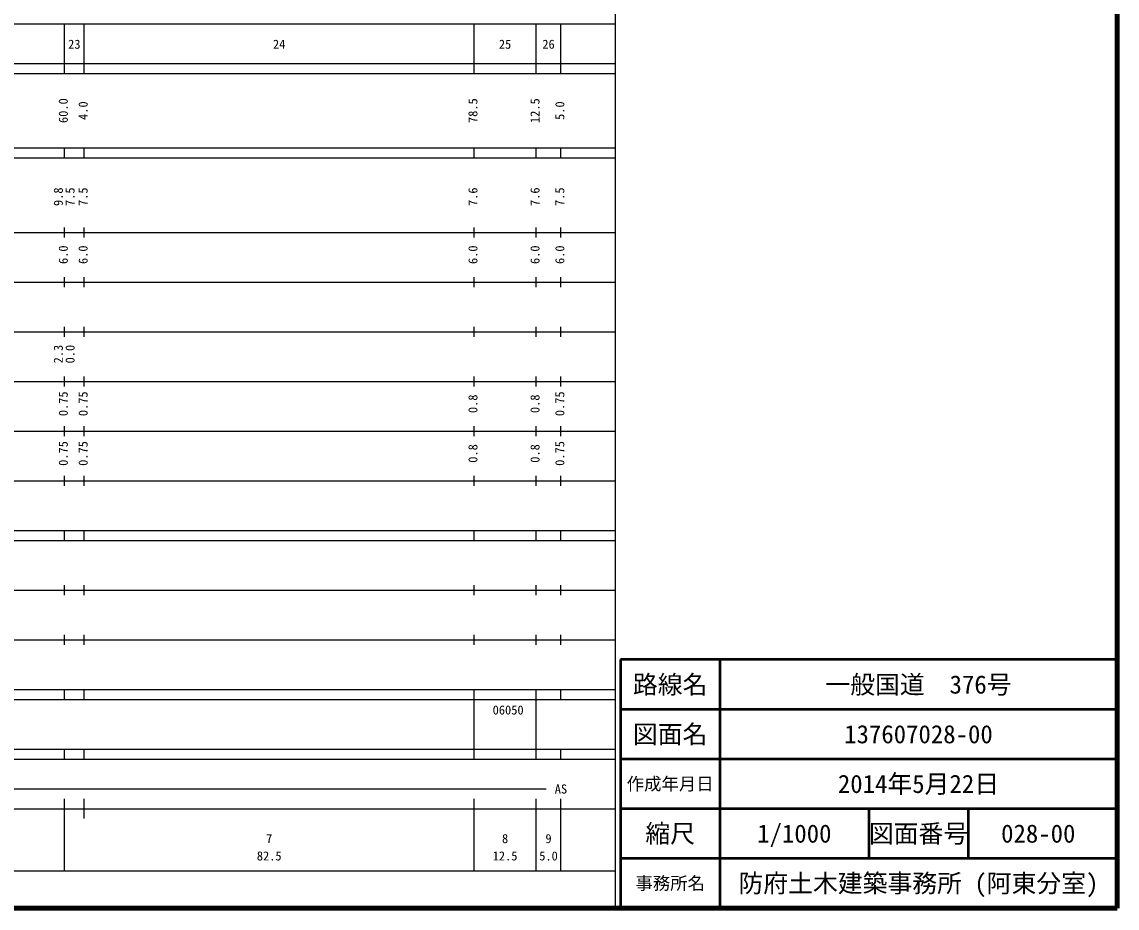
# Model space of a CAD drawing. Units: millimetres on the paper, enlarged 1000 times. Extents: x 40000 to 680000, y 20000 to 380000.
# Drawn here: x 459446 to 680000, y 20000 to 198357 of the extents above; entities that cross this region are included whole.
import ezdxf
from ezdxf.enums import TextEntityAlignment as Align

# ---------------------------------------------------------------- set-up
doc = ezdxf.new("R2010")
doc.units = ezdxf.units.MM
doc.header["$LTSCALE"] = 1000
for name, color, linetype, lineweight in [('M-TTL', 1, 'Continuous', 140), ('M-TTL-BAND', 7, 'Continuous', 25), ('M-TTL-FRAM', 2, 'Continuous', 50), ('M-TTL-LINE', 7, 'Continuous', 50)]:
    doc.layers.add(name, color=color, linetype=linetype, lineweight=lineweight)
doc.layers.add('M-TTL-TXT', color=7, linetype='Continuous')
doc.styles.add('ＭＳ ゴシック', font='')
doc.styles.get('ＭＳ ゴシック').set_extended_font_data('MS Gothic')

msp = doc.modelspace()

# ---------------------------------------------------------------- linework, layer by layer
at = {"layer": 'M-TTL', "color": 2}
for p, q in [((680000, 20000), (680000, 380000)), ((40000, 20000), (680000, 20000))]:
    msp.add_line(p, q, dxfattribs=at)
at = {"layer": 'M-TTL-BAND'}
for p, q in [((579000, 20000), (579000, 370000)), ((68000, 198000), (579000, 198000)), ((468000, 188000), (468000, 198000)), ((472000, 188000), (472000, 198000)), ((550500, 188000), (550500, 198000)), ((563000, 188000), (563000, 198000)), ((568000, 188000), (568000, 198000)), ((40000, 190000), (579000, 190000)), ((40000, 188000), (579000, 188000)), ((40000, 173000), (579000, 173000)), ((468000, 171000), (468000, 173000)), ((472000, 171000), (472000, 173000)), ((550500, 171000), (550500, 173000)), ((563000, 171000), (563000, 173000)), ((568000, 171000), (568000, 173000)), ((40000, 171000), (579000, 171000)), ((468000, 155000), (468000, 157000)), ((472000, 155000), (472000, 157000)), ((550500, 155000), (550500, 157000)), ((563000, 155000), (563000, 157000)), ((568000, 155000), (568000, 157000)), ((40000, 156000), (579000, 156000)), ((46000, 146000), (579000, 146000)), ((468000, 145000), (468000, 147000)), ((472000, 145000), (472000, 147000)), ((550500, 145000), (550500, 147000)), ((563000, 145000), (563000, 147000)), ((568000, 145000), (568000, 147000)), ((468000, 135000), (468000, 137000)), ((472000, 135000), (472000, 137000)), ((550500, 135000), (550500, 137000)), ((563000, 135000), (563000, 137000)), ((568000, 135000), (568000, 137000)), ((52000, 136000), (579000, 136000)), ((46000, 126000), (579000, 126000)), ((468000, 125000), (468000, 127000)), ((472000, 125000), (472000, 127000)), ((550500, 125000), (550500, 127000)), ((563000, 125000), (563000, 127000)), ((568000, 125000), (568000, 127000)), ((468000, 115000), (468000, 117000)), ((472000, 115000), (472000, 117000)), ((550500, 115000), (550500, 117000)), ((563000, 115000), (563000, 117000)), ((568000, 115000), (568000, 117000)), ((52000, 116000), (579000, 116000)), ((46000, 106000), (579000, 106000)), ((468000, 105000), (468000, 107000)), ((472000, 105000), (472000, 107000)), ((550500, 105000), (550500, 107000)), ((563000, 105000), (563000, 107000)), ((568000, 105000), (568000, 107000)), ((40000, 96000), (579000, 96000)), ((468000, 94000), (468000, 96000)), ((472000, 94000), (472000, 96000)), ((550500, 94000), (550500, 96000)), ((563000, 94000), (563000, 96000)), ((568000, 94000), (568000, 96000)), ((40000, 94000), (579000, 94000)), ((49000, 84000), (579000, 84000)), ((468000, 83000), (468000, 85000)), ((472000, 83000), (472000, 85000)), ((550500, 83000), (550500, 85000)), ((563000, 83000), (563000, 85000)), ((568000, 83000), (568000, 85000)), ((468000, 73000), (468000, 75000)), ((472000, 73000), (472000, 75000)), ((550500, 73000), (550500, 75000)), ((563000, 73000), (563000, 75000)), ((568000, 73000), (568000, 75000)), ((40000, 74000), (579000, 74000)), ((40000, 64000), (579000, 64000)), ((468000, 62000), (468000, 64000)), ((472000, 62000), (472000, 64000)), ((550500, 62000), (550500, 64000)), ((563000, 62000), (563000, 64000)), ((568000, 62000), (568000, 64000)), ((40000, 62000), (579000, 62000)), ((550500, 52000), (550500, 62000)), ((563000, 52000), (563000, 62000)), ((40000, 52000), (579000, 52000)), ((468000, 50000), (468000, 52000)), ((472000, 50000), (472000, 52000)), ((550500, 50000), (550500, 52000)), ((563000, 50000), (563000, 52000)), ((568000, 50000), (568000, 52000)), ((40000, 50000), (579000, 50000)), ((71000, 44000), (565000, 44000)), ((468000, 27500), (468000, 42000)), ((472000, 38000), (472000, 42000)), ((550500, 27500), (550500, 42000)), ((563000, 27500), (563000, 42000)), ((568000, 27500), (568000, 42000)), ((40000, 40000), (579000, 40000)), ((68000, 27500), (579000, 27500))]:
    msp.add_line(p, q, dxfattribs=at)
at = {"layer": 'M-TTL-FRAM'}
for p, q in [((680000, 70000), (580000, 70000)), ((580000, 70000), (580000, 20000))]:
    msp.add_line(p, q, dxfattribs=at)
at = {"layer": 'M-TTL-LINE'}
for p, q in [((600000, 70000), (600000, 20000)), ((680000, 60000), (580000, 60000)), ((680000, 50000), (580000, 50000)), ((680000, 40000), (580000, 40000)), ((630000, 40000), (630000, 30000)), ((650000, 40000), (650000, 30000)), ((680000, 30000), (580000, 30000))]:
    msp.add_line(p, q, dxfattribs=at)

# ---------------------------------------------------------------- texts
at = {"layer": 'M-TTL-BAND', "style": 'ＭＳ ゴシック'}
for s, p in [('23', (470000, 192405)), ('24', (511250, 192405)), ('25', (556750, 192405)), ('26', (565500, 192405)), ('AS', (568000, 42500)), ('7', (509250, 32523)), ('8', (556750, 32523)), ('9', (565500, 32523)), ('82.5', (509250, 29033)), ('12.5', (556750, 29033)), ('5.0', (565500, 29033))]:
    msp.add_text(s, height=1833, dxfattribs=at).set_placement(p, align=Align.BOTTOM_CENTER)
for s, p in [('60.0', (469232, 180500)), ('4.0', (473232, 180500)), ('78.5', (551732, 180500)), ('12.5', (564232, 180500)), ('5.0', (569232, 180500)), ('9.8', (468232, 163174)), ('7.5', (470602, 163174)), ('7.5', (473232, 163174)), ('7.6', (551732, 163174)), ('7.6', (564232, 163174)), ('7.5', (569232, 163174)), ('6.0', (469232, 151500)), ('6.0', (473232, 151500)), ('6.0', (551732, 151500)), ('6.0', (564232, 151500)), ('6.0', (569232, 151500)), ('2.3', (468232, 131500)), ('0.0', (470602, 131500)), ('0.75', (469232, 121500)), ('0.75', (473232, 121500)), ('0.75', (569232, 121500)), ('0.8', (551732, 121500)), ('0.8', (564232, 121500)), ('0.75', (469232, 111500)), ('0.75', (473232, 111500)), ('0.8', (551732, 111500)), ('0.8', (564232, 111500)), ('0.75', (569232, 111500))]:
    msp.add_text(s, height=1833, rotation=90, dxfattribs=at).set_placement(p, align=Align.BOTTOM_CENTER)
msp.add_text('06050', height=1833, dxfattribs=at).set_placement((554250, 58405), align=Align.BOTTOM_LEFT)
at = {"layer": 'M-TTL-TXT', "style": 'ＭＳ ゴシック'}
for s, height, p in [('路線名', 3666, (590000, 65000)), ('路線名', 3666, (590000, 65000)), ('一般国道\u3000376号', 3666, (640000, 65000)), ('図面名', 3666, (590000, 55000)), ('図面名', 3666, (590000, 55000)), ('137607028-00', 3666, (640000, 55000)), ('作成年月日', 2566, (590000, 45000)), ('作成年月日', 2566, (590000, 45000)), ('2014年5月22日', 3666, (640000, 45000)), ('縮尺', 3666, (590000, 35000)), ('縮尺', 3666, (590000, 35000)), ('1/1000', 3666, (615000, 35000)), ('図面番号', 3666, (640000, 35000)), ('図面番号', 3666, (640000, 35000)), ('028-00', 3666, (664125, 35000)), ('事務所名', 2566, (590000, 25000)), ('事務所名', 2566, (590000, 25000)), ('防府土木建築事務所 (阿東分室)', 3666, (640000, 25000))]:
    msp.add_text(s, height=height, dxfattribs=at).set_placement(p, align=Align.MIDDLE_CENTER)

doc.saveas('drawing.dxf')
